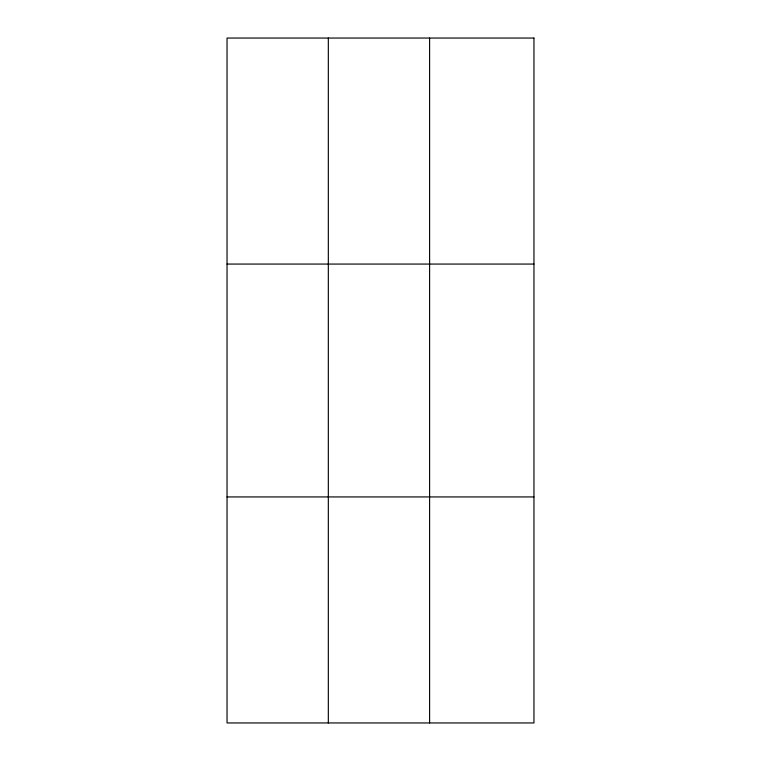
<?xml version="1.0" encoding="UTF-8"?>
<svg xmlns="http://www.w3.org/2000/svg" width="761" height="761" viewBox="0 0 761 761"><rect width="100%" height="100%" fill="white"/><g stroke="black" fill="none" stroke-linecap="round" stroke-linejoin="round"><path stroke-width="1.14" d="M328.324 38.05L328.324 722.95M429.604 38.05L429.604 722.95M227.044 264.067L533.956 264.067M227.044 496.933L533.956 496.933M533.956 38.05L533.956 722.95L227.044 722.95L227.044 38.05L533.956 38.05"/></g></svg>
